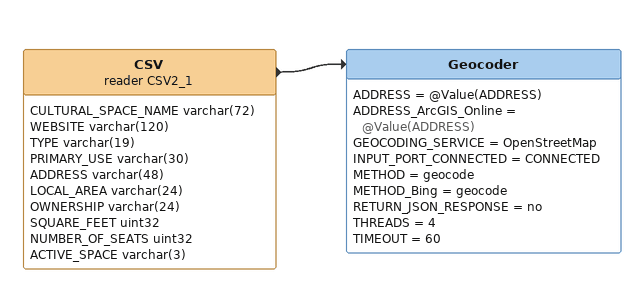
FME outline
CSV (reader CSV2_1)
    attributes: CULTURAL_SPACE_NAME varchar(72), WEBSITE varchar(120), TYPE varchar(19), PRIMARY_USE varchar(30), ADDRESS varchar(48), LOCAL_AREA varchar(24), OWNERSHIP varchar(24), SQUARE_FEET uint32, NUMBER_OF_SEATS uint32, ACTIVE_SPACE varchar(3)
    -> Geocoder
Geocoder
    ADDRESS = @Value(ADDRESS)
    ADDRESS_ArcGIS_Online = @Value(ADDRESS)
    GEOCODING_SERVICE = OpenStreetMap
    INPUT_PORT_CONNECTED = CONNECTED
    METHOD = geocode
    METHOD_Bing = geocode
    RETURN_JSON_RESPONSE = no
    THREADS = 4
    TIMEOUT = 60
